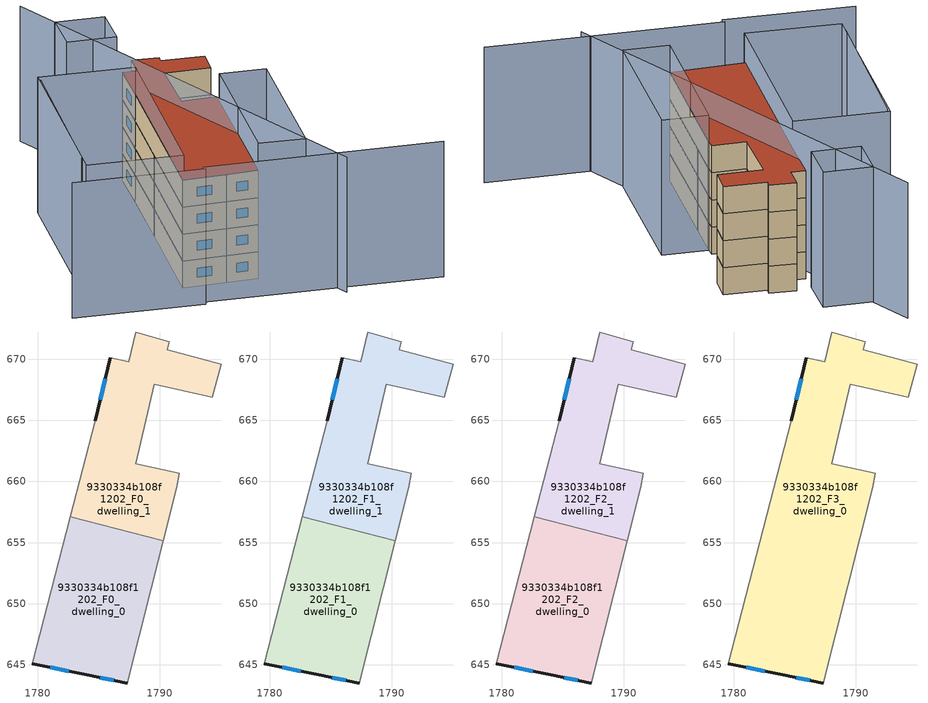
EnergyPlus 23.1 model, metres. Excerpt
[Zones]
9330334b108f1202_F0_dwelling_0
 floor ground (EU_floor_Construction): 1790.26,655.13 1787.31,643.51 1784.02,644.18 1779.56,645.08 1782.66,657.1 z0
 wall outside (EU_wall_Construction): 1779.56,645.08 1784.02,644.18 1787.31,643.51 z0:3
 wall adiabatic (EU_wall_Construction): 1782.66,657.1 1779.56,645.08 / 1787.31,643.51 1790.26,655.13 z0:3
 wall to 9330334b108f1202_F0_dwelling_1 (EU_wall_Construction): 1790.26,655.13 1782.66,657.1 z0:3
 window (EU_Window_Construction): 1785.12,643.96 1786.21,643.74 / 1781.04,644.78 1782.53,644.48 z1:2
9330334b108f1202_F0_dwelling_1
 floor ground (EU_floor_Construction): 1795.01,669.58 1794.27,666.9 1789.53,667.95 1788.01,661.45 1791.59,660.65 1791.38,659.53 1790.26,655.13 1782.66,657.1 1784.69,664.95 1785.93,670.12 1787.44,669.77 1788.03,672.21 1790.78,671.42 1790.58,670.76 z0
 wall outside (EU_wall_Construction): 1785.93,670.12 1784.69,664.95 z0:3
 wall adiabatic (EU_wall_Construction): 1790.26,655.13 1791.38,659.53 1791.59,660.65 1788.01,661.45 1789.53,667.95 1794.27,666.9 1795.01,669.58 1790.58,670.76 1790.78,671.42 1788.03,672.21 1787.44,669.77 1785.93,670.12 / 1784.69,664.95 1782.66,657.1 z0:3
 window (EU_Window_Construction): 1785.52,668.4 1785.1,666.67 z1:2
9330334b108f1202_F1_dwelling_0
 floor to 9330334b108f1202_F0_dwelling_0 (EU_floor_Construction): 1790.26,655.13 1787.31,643.51 1784.02,644.18 1779.56,645.08 1782.66,657.1 z3
 wall outside (EU_wall_Construction): 1779.56,645.08 1784.02,644.18 1787.31,643.51 z3:6
 wall adiabatic (EU_wall_Construction): 1782.66,657.1 1779.56,645.08 / 1787.31,643.51 1790.26,655.13 z3:6
 wall to 9330334b108f1202_F1_dwelling_1 (EU_wall_Construction): 1790.26,655.13 1782.66,657.1 z3:6
 window (EU_Window_Construction): 1785.12,643.96 1786.21,643.74 / 1781.04,644.78 1782.53,644.48 z4:5
9330334b108f1202_F1_dwelling_1
 floor to 9330334b108f1202_F0_dwelling_1 (EU_floor_Construction): 1795.01,669.58 1794.27,666.9 1789.53,667.95 1788.01,661.45 1791.59,660.65 1791.38,659.53 1790.26,655.13 1782.66,657.1 1784.69,664.95 1785.93,670.12 1787.44,669.77 1788.03,672.21 1790.78,671.42 1790.58,670.76 z3
 wall outside (EU_wall_Construction): 1785.93,670.12 1784.69,664.95 z3:6
 wall adiabatic (EU_wall_Construction): 1790.26,655.13 1791.38,659.53 1791.59,660.65 1788.01,661.45 1789.53,667.95 1794.27,666.9 1795.01,669.58 1790.58,670.76 1790.78,671.42 1788.03,672.21 1787.44,669.77 1785.93,670.12 / 1784.69,664.95 1782.66,657.1 z3:6
 window (EU_Window_Construction): 1785.52,668.4 1785.1,666.67 z4:5
9330334b108f1202_F2_dwelling_0
 floor to 9330334b108f1202_F1_dwelling_0 (EU_floor_Construction): 1790.26,655.13 1787.31,643.51 1784.02,644.18 1779.56,645.08 1782.66,657.1 z6
 wall outside (EU_wall_Construction): 1779.56,645.08 1784.02,644.18 1787.31,643.51 z6:9
 wall adiabatic (EU_wall_Construction): 1782.66,657.1 1779.56,645.08 / 1787.31,643.51 1790.26,655.13 z6:9
 wall to 9330334b108f1202_F2_dwelling_1 (EU_wall_Construction): 1790.26,655.13 1782.66,657.1 z6:9
 window (EU_Window_Construction): 1785.12,643.96 1786.21,643.74 / 1781.04,644.78 1782.53,644.48 z7:8
9330334b108f1202_F2_dwelling_1
 floor to 9330334b108f1202_F1_dwelling_1 (EU_floor_Construction): 1795.01,669.58 1794.27,666.9 1789.53,667.95 1788.01,661.45 1791.59,660.65 1791.38,659.53 1790.26,655.13 1782.66,657.1 1784.69,664.95 1785.93,670.12 1787.44,669.77 1788.03,672.21 1790.78,671.42 1790.58,670.76 z6
 wall outside (EU_wall_Construction): 1785.93,670.12 1784.69,664.95 z6:9
 wall adiabatic (EU_wall_Construction): 1790.26,655.13 1791.38,659.53 1791.59,660.65 1788.01,661.45 1789.53,667.95 1794.27,666.9 1795.01,669.58 1790.58,670.76 1790.78,671.42 1788.03,672.21 1787.44,669.77 1785.93,670.12 / 1784.69,664.95 1782.66,657.1 z6:9
 window (EU_Window_Construction): 1785.52,668.4 1785.1,666.67 z7:8
9330334b108f1202_F3_dwelling_0
 floor to 9330334b108f1202_F2_dwelling_0 (EU_floor_Construction): 1790.26,655.13 1787.31,643.51 1784.02,644.18 1779.56,645.08 1782.66,657.1 z9
 floor to 9330334b108f1202_F2_dwelling_1 (EU_floor_Construction): 1795.01,669.58 1794.27,666.9 1789.53,667.95 1788.01,661.45 1791.59,660.65 1791.38,659.53 1790.26,655.13 1782.66,657.1 1784.69,664.95 1785.93,670.12 1787.44,669.77 1788.03,672.21 1790.78,671.42 1790.58,670.76 z9
 wall outside (EU_wall_Construction): 1779.56,645.08 1784.02,644.18 1787.31,643.51 / 1785.93,670.12 1784.69,664.95 z9:12
 wall adiabatic (EU_wall_Construction): 1787.31,643.51 1791.38,659.53 1791.59,660.65 1788.01,661.45 1789.53,667.95 1794.27,666.9 1795.01,669.58 1790.58,670.76 1790.78,671.42 1788.03,672.21 1787.44,669.77 1785.93,670.12 / 1784.69,664.95 1779.56,645.08 z9:12
 window (EU_Window_Construction): 1785.12,643.96 1786.21,643.74 / 1781.04,644.78 1782.53,644.48 / 1785.52,668.4 1785.1,666.67 z10:11
 roof outside (EU_roof_Construction): 1787.31,643.51 1791.38,659.53 1791.59,660.65 1788.01,661.45 1789.53,667.95 1794.27,666.9 1795.01,669.58 1790.58,670.76 1790.78,671.42 1788.03,672.21 1787.44,669.77 1785.93,670.12 1784.69,664.95 1779.56,645.08 1784.02,644.18 z12
shading: 1793.4,637.85 1803.96,635.25 / 1779.84,641.23 1793.45,637.84 / 1766.52,644.09 1779.9,640.71 / 1774.94,666.75 1770.04,648.56 / 1793.65,636.53 1781.16,683.01 / 1787.31,643.51 1791.44,659.77 / 1791.44,659.77 1796.17,658.57 / 1796.17,658.57 1792.04,642.31 / 1792.04,642.31 1787.31,643.51 / 1784.69,664.95 1779.42,644.54 / 1779.42,644.54 1769.65,647.06 / 1769.65,647.06 1774.93,667.47 / 1774.93,667.47 1784.69,664.95 / 1781.33,673.33 1782.49,678.08 / 1782.49,678.08 1787.5,676.85 / 1787.5,676.85 1786.34,672.11 / 1786.34,672.11 1781.33,673.33 z0:15
[Building]
EU S2 Campaign: North Axis=0; Terrain=City; Solar Distribution=FullExterior
[Site:Location]
Bologna: Latitude=44.5; Longitude=11.25; Time Zone=1; Elevation=37
[SizingPeriod:WeatherFileDays]
AnnualSizingPeriod: Begin Month=1; Begin Day of Month=1; End Month=12; End Day of Month=31; Day of Week for Start Day=Monday; Use Weather File Daylight Saving Period=No; Use Weather File Rain and Snow Indicators=No
[MATERIAL]
EU_InternalMass_Material: Roughness=MediumRough; Thickness=0.1; Conductivity=1; Density=1800; Specific Heat=900; Thermal Absorptance=0.9; Solar Absorptance=0.7; Visible Absorptance=0.7
[MATERIAL:NOMASS] Roughness=MediumRough; Thermal Absorptance=0.9; Solar Absorptance=0.7; Visible Absorptance=0.7
Name | Thermal Resistance
EU_wall_NoMass | 0.937881
EU_roof_NoMass | 0.548572
EU_floor_NoMass | 0.71348
[WINDOWMATERIAL:SIMPLEGLAZINGSYSTEM]
EU_Window_SimpleGlazing: UFactor=4.25633; Solar Heat Gain Coefficient=0.85; Visible Transmittance=0.85
[CONSTRUCTION]
EU_wall_Construction: EU_wall_NoMass
EU_roof_Construction: EU_roof_NoMass
EU_floor_Construction: EU_floor_NoMass
EU_Window_Construction: EU_Window_SimpleGlazing
EU_InternalMass_Construction: EU_InternalMass_Material
[ZONE] Type=1; Multiplier=1; Ceiling Height=autocalculate; Floor Area=autocalculate; Part of Total Floor Area=Yes
Name | Volume
9330334b108f1202_F0_dwelling_0 | 288.187
9330334b108f1202_F1_dwelling_0; 9330334b108f1202_F2_dwelling_0 | 288.186
9330334b108f1202_F3_dwelling_0 | 576.38
9330334b108f1202_F0_dwelling_1 | 288.2
9330334b108f1202_F1_dwelling_1; 9330334b108f1202_F2_dwelling_1 | 288.201
[INTERNALMASS] Construction=EU_InternalMass_Construction
Name | Zone or ZoneList | Surface Area
9330334b108f1202_F0_dwelling_0_EU_InternalMass | 9330334b108f1202_F0_dwelling_0 | 96.0623
9330334b108f1202_F0_dwelling_1_EU_InternalMass | 9330334b108f1202_F0_dwelling_1 | 96.067
9330334b108f1202_F1_dwelling_0_EU_InternalMass | 9330334b108f1202_F1_dwelling_0 | 96.0623
9330334b108f1202_F1_dwelling_1_EU_InternalMass | 9330334b108f1202_F1_dwelling_1 | 96.067
9330334b108f1202_F2_dwelling_0_EU_InternalMass | 9330334b108f1202_F2_dwelling_0 | 96.0623
9330334b108f1202_F2_dwelling_1_EU_InternalMass | 9330334b108f1202_F2_dwelling_1 | 96.067
9330334b108f1202_F3_dwelling_0_EU_InternalMass | 9330334b108f1202_F3_dwelling_0 | 192.131
[OTHEREQUIPMENT] Fuel Type=Electricity; Design Level Calculation Method=Watts/Area; Power per Zone Floor Area=1; Fraction Latent=0; Fraction Radiant=0; Fraction Lost=0; Carbon Dioxide Generation Rate=0; EndUse Subcategory=EU_Step8_InternalGains
Name | Zone or ZoneList or Space or SpaceList | Schedule
EU_Step8_InternalGain_9330334b108f1202_F0_dwelling_0_f000 | 9330334b108f1202_F0_dwelling_0 | EU_Step8_GainSchedule_9330334b108f1202_F0_dwelling_0_f000
EU_Step8_InternalGain_9330334b108f1202_F0_dwelling_1_f000 | 9330334b108f1202_F0_dwelling_1 | EU_Step8_GainSchedule_9330334b108f1202_F0_dwelling_1_f000
EU_Step8_InternalGain_9330334b108f1202_F1_dwelling_0_f000 | 9330334b108f1202_F1_dwelling_0 | EU_Step8_GainSchedule_9330334b108f1202_F1_dwelling_0_f000
EU_Step8_InternalGain_9330334b108f1202_F1_dwelling_1_f000 | 9330334b108f1202_F1_dwelling_1 | EU_Step8_GainSchedule_9330334b108f1202_F1_dwelling_1_f000
EU_Step8_InternalGain_9330334b108f1202_F2_dwelling_0_f000 | 9330334b108f1202_F2_dwelling_0 | EU_Step8_GainSchedule_9330334b108f1202_F2_dwelling_0_f000
EU_Step8_InternalGain_9330334b108f1202_F2_dwelling_1_f000 | 9330334b108f1202_F2_dwelling_1 | EU_Step8_GainSchedule_9330334b108f1202_F2_dwelling_1_f000
EU_Step8_InternalGain_9330334b108f1202_F3_dwelling_0_f000 | 9330334b108f1202_F3_dwelling_0 | EU_Step8_GainSchedule_9330334b108f1202_F3_dwelling_0_f000
[ZONEVENTILATION:DESIGNFLOWRATE] Schedule=EU_AlwaysOn; Design Flow Rate Calculation Method=AirChanges/Hour; Air Changes per Hour=0.687892; Ventilation Type=Natural; Fan Pressure Rise=0; Fan Total Efficiency=1; Constant Term Coefficient=1; Temperature Term Coefficient=0; Velocity Term Coefficient=0; Velocity Squared Term Coefficient=0; Minimum Indoor Temperature=-100; Maximum Indoor Temperature=100; Delta Temperature=-100; Minimum Outdoor Temperature=-100; Maximum Outdoor Temperature=100; Maximum Wind Speed=40
Name | Zone or ZoneList or Space or SpaceList
EU_ConstantAir_9330334b108f1202_F0_dwelling_0 | 9330334b108f1202_F0_dwelling_0
EU_ConstantAir_9330334b108f1202_F0_dwelling_1 | 9330334b108f1202_F0_dwelling_1
EU_ConstantAir_9330334b108f1202_F1_dwelling_0 | 9330334b108f1202_F1_dwelling_0
EU_ConstantAir_9330334b108f1202_F1_dwelling_1 | 9330334b108f1202_F1_dwelling_1
EU_ConstantAir_9330334b108f1202_F2_dwelling_0 | 9330334b108f1202_F2_dwelling_0
EU_ConstantAir_9330334b108f1202_F2_dwelling_1 | 9330334b108f1202_F2_dwelling_1
EU_ConstantAir_9330334b108f1202_F3_dwelling_0 | 9330334b108f1202_F3_dwelling_0
[HVACTEMPLATE:THERMOSTAT] Constant Heating Setpoint=20; Constant Cooling Setpoint=50
EU_HeatOnly_9330334b108f1202_F0_dwelling_0; EU_HeatOnly_9330334b108f1202_F0_dwelling_1; EU_HeatOnly_9330334b108f1202_F1_dwelling_0; EU_HeatOnly_9330334b108f1202_F1_dwelling_1; EU_HeatOnly_9330334b108f1202_F2_dwelling_0; EU_HeatOnly_9330334b108f1202_F2_dwelling_1; EU_HeatOnly_9330334b108f1202_F3_dwelling_0
[HVACTEMPLATE:ZONE:IDEALLOADSAIRSYSTEM] System Availability Schedule=EU_AlwaysOn; Maximum Heating Supply Air Temperature=50; Minimum Cooling Supply Air Temperature=13; Maximum Heating Supply Air Humidity Ratio=0.0156; Minimum Cooling Supply Air Humidity Ratio=0.0077; Heating Limit=NoLimit; Cooling Limit=NoLimit; Heating Availability Schedule=EU_AlwaysOn; Cooling Availability Schedule=EU_CoolingOff; Dehumidification Control Type=ConstantSensibleHeatRatio; Cooling Sensible Heat Ratio=0.7; Dehumidification Setpoint=60; Humidification Control Type=None; Humidification Setpoint=30; Outdoor Air Method=None; Outdoor Air Flow Rate per Person=0.00944; Outdoor Air Flow Rate per Zone Floor Area=0; Outdoor Air Flow Rate per Zone=0; Demand Controlled Ventilation Type=None; Outdoor Air Economizer Type=NoEconomizer; Heat Recovery Type=None; Sensible Heat Recovery Effectiveness=0.7; Latent Heat Recovery Effectiveness=0.65
Name | Template Thermostat
9330334b108f1202_F0_dwelling_0 | EU_HeatOnly_9330334b108f1202_F0_dwelling_0
9330334b108f1202_F0_dwelling_1 | EU_HeatOnly_9330334b108f1202_F0_dwelling_1
9330334b108f1202_F1_dwelling_0 | EU_HeatOnly_9330334b108f1202_F1_dwelling_0
9330334b108f1202_F1_dwelling_1 | EU_HeatOnly_9330334b108f1202_F1_dwelling_1
9330334b108f1202_F2_dwelling_0 | EU_HeatOnly_9330334b108f1202_F2_dwelling_0
9330334b108f1202_F2_dwelling_1 | EU_HeatOnly_9330334b108f1202_F2_dwelling_1
9330334b108f1202_F3_dwelling_0 | EU_HeatOnly_9330334b108f1202_F3_dwelling_0
[SIZING:ZONE] Zone Cooling Design Supply Air Temperature Input Method=SupplyAirTemperature; Zone Cooling Design Supply Air Temperature=13; Zone Heating Design Supply Air Temperature Input Method=SupplyAirTemperature; Zone Heating Design Supply Air Temperature=50; Zone Cooling Design Supply Air Humidity Ratio=0.008; Zone Heating Design Supply Air Humidity Ratio=0.008; Cooling Design Air Flow Method=DesignDay; Cooling Design Air Flow Rate=0; Cooling Minimum Air Flow per Zone Floor Area=0.000762; Cooling Minimum Air Flow=0; Cooling Minimum Air Flow Fraction=0.2; Heating Design Air Flow Method=DesignDay; Heating Design Air Flow Rate=0; Heating Maximum Air Flow per Zone Floor Area=0.002032; Heating Maximum Air Flow=0.141576; Heating Maximum Air Flow Fraction=0.3; Account for Dedicated Outdoor Air System=No; Dedicated Outdoor Air System Control Strategy=NeutralSupplyAir; Dedicated Outdoor Air Low Setpoint Temperature for Design=autosize; Dedicated Outdoor Air High Setpoint Temperature for Design=autosize; Zone Load Sizing Method=Sensible Load Only No Latent Load; Zone Latent Cooling Design Supply Air Humidity Ratio Input Method=HumidityRatioDifference; Zone Cooling Design Supply Air Humidity Ratio Difference=0.005; Zone Latent Heating Design Supply Air Humidity Ratio Input Method=HumidityRatioDifference; Zone Humidification Design Supply Air Humidity Ratio Difference=0.005
9330334b108f1202_F0_dwelling_0; 9330334b108f1202_F0_dwelling_1; 9330334b108f1202_F1_dwelling_0; 9330334b108f1202_F1_dwelling_1; 9330334b108f1202_F2_dwelling_0; 9330334b108f1202_F2_dwelling_1; 9330334b108f1202_F3_dwelling_0
[SCHEDULE:CONSTANT]
Name | Hourly Value
EU_AlwaysOn | 1
EU_CoolingOff | 0
[SCHEDULE:FILE] Column Number=1; Rows to Skip at Top=0; Number of Hours of Data=8760; Column Separator=Comma; Interpolate to Timestep=No; Minutes per Item=60; Adjust Schedule for Daylight Savings=Yes
Name | File
EU_Step8_GainSchedule_9330334b108f1202_F0_dwelling_0_f000 | ../../schedules/9330334b108f1202/9330334b108f1202_F0_dwelling_0_f000_gain.csv
EU_Step8_GainSchedule_9330334b108f1202_F0_dwelling_1_f000 | ../../schedules/9330334b108f1202/9330334b108f1202_F0_dwelling_1_f000_gain.csv
EU_Step8_GainSchedule_9330334b108f1202_F1_dwelling_0_f000 | ../../schedules/9330334b108f1202/9330334b108f1202_F1_dwelling_0_f000_gain.csv
EU_Step8_GainSchedule_9330334b108f1202_F1_dwelling_1_f000 | ../../schedules/9330334b108f1202/9330334b108f1202_F1_dwelling_1_f000_gain.csv
EU_Step8_GainSchedule_9330334b108f1202_F2_dwelling_0_f000 | ../../schedules/9330334b108f1202/9330334b108f1202_F2_dwelling_0_f000_gain.csv
EU_Step8_GainSchedule_9330334b108f1202_F2_dwelling_1_f000 | ../../schedules/9330334b108f1202/9330334b108f1202_F2_dwelling_1_f000_gain.csv
EU_Step8_GainSchedule_9330334b108f1202_F3_dwelling_0_f000 | ../../schedules/9330334b108f1202/9330334b108f1202_F3_dwelling_0_f000_gain.csv
